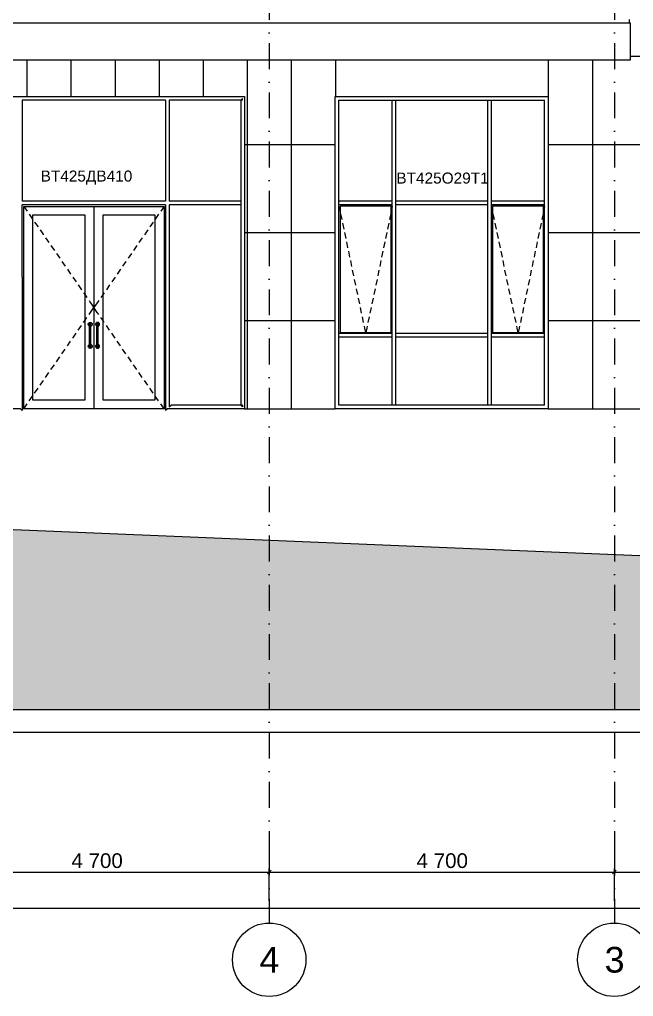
# Model space of a CAD drawing. Header units: millimetres. Extents: x 1499747 to 4230374, y -28481 to 441852.
# Drawn here: x 2645843 to 2654203, y -25783 to -12484 of the extents above; entities that cross this region are included whole.
import ezdxf
from ezdxf.xclip import XClip

# ---------------------------------------------------------------- set-up
doc = ezdxf.new("R2010")
doc.units = ezdxf.units.MM
doc.header["$MEASUREMENT"] = 0
doc.header["$XCLIPFRAME"] = 0
doc.linetypes.add('Штрихпунктирная', pattern=[670.277762, 352.777767, -176.388884, 0, -141.111112])
for name, color, linetype, lineweight in [('1 Фасад_42_Витраж где быссейн_Ном._пера__1_Ном._пера__7', 7, 'Continuous', 18), ('1 Фасад_42_Витражные окна_Ном._пера__1_Ном._пера__7', 7, 'Continuous', 18), ('1 Фасад_42_Витражные окна_Ном._пера__20_Ном._пера__1', 1, 'Continuous', 18), ('1 Фасад_42_Витражные окна_Ном._пера__92_Ном._пера__233', 233, 'Continuous', 18), ('1 Фасад_42_Выступы_Ном._пера__62_Ном._пера__253', 252, 'Continuous', 18), ('1 Фасад_42_Конструктив - Перекрытия_Ном._пера__89_Ном._пера__111', 111, 'Continuous', 18), ('1 Фасад_42_Местность - Рельеф_Ном._пера__21_Ном._пера__7', 7, 'Continuous', 18), ('1 Фасад_42_Местность - Рельеф_Ном._пера__7', 7, 'Continuous', 18), ('1 Фасад_42_Отделка керамика_Ном._пера__19_Ном._пера__255', 255, 'Continuous', 18), ('1 Фасад_42_Отделка керамика_Ном._пера__1_Ном._пера__7', 7, 'Continuous', 18), ('1 Фасад_42_Размер - Общий_Ном._пера__1_Ном._пера__7', 7, 'Continuous', 18), ('1 Фасад_42_Сетка кладки_Ном._пера__62_Ном._пера__253', 252, 'Continuous', 18), ('1 Фасад_42_Элемент Модели - Оси_Ном._пера__2_Ном._пера__8', 8, 'Continuous', 18)]:
    doc.layers.add(name, color=color, linetype=linetype, lineweight=lineweight)
doc.layers.add('Чертеж и Рисунок', color=7, linetype='Continuous')
doc.styles.add('СГЕНЕРИР_СТИЛЬ_2', font='arial.ttf')

# ---------------------------------------------------------------- blocks, each defined once
blk = doc.blocks.new('Чертеж_5_42', base_point=(1557140, 9891))
at = {"layer": '1 Фасад_42_Местность - Рельеф_Ном._пера__7', "linetype": 'Continuous', "true_color": 0x939598}
blk.add_hatch(color=252, dxfattribs=at).paths.add_polyline_path([(1502340, 9783), (1502340, 5791), (1562566, 5791), (1562566, 7297)])
at = {"layer": '1 Фасад_42_Витраж где быссейн_Ном._пера__1_Ном._пера__7', "color": 252, "linetype": 'Continuous', "true_color": 0x939598}
blk.add_line((1547940, 15191), (1547940, 15141), dxfattribs=at)
at = {"layer": '1 Фасад_42_Витражные окна_Ном._пера__1_Ном._пера__7', "color": 252, "linetype": 'Continuous', "true_color": 0x939598}
for p, q in [((1542653, 14091), (1542678, 14116)), ((1542678, 14091), (1542678, 14116)), ((1539678, 14091), (1539678, 12716)), ((1540218, 14091), (1539678, 14091)), ((1541038, 14091), (1540218, 14091)), ((1541628, 14091), (1541038, 14091)), ((1541628, 14091), (1541628, 12716)), ((1541678, 14091), (1541678, 12716)), ((1541858, 14091), (1541678, 14091)), ((1542653, 14091), (1541858, 14091)), ((1542678, 14091), (1542653, 14091)), ((1542653, 14091), (1542653, 12716)), ((1543990, 13191), (1543990, 14091)), ((1543990, 14091), (1544715, 14091)), ((1544715, 14091), (1544740, 14091)), ((1544715, 13191), (1544715, 14091)), ((1544740, 14091), (1544765, 14091)), ((1544765, 14091), (1545390, 14091)), ((1544765, 13191), (1544765, 14091)), ((1545390, 14091), (1546015, 14091)), ((1546015, 13191), (1546015, 14091)), ((1546015, 14091), (1546040, 14091)), ((1546040, 14091), (1546065, 14091)), ((1546065, 14091), (1546790, 14091)), ((1546065, 13191), (1546065, 14091)), ((1546790, 13191), (1546790, 14091)), ((1543990, 12716), (1543990, 13191)), ((1544715, 12716), (1544715, 13191)), ((1544765, 12716), (1544765, 13191)), ((1546015, 12716), (1546015, 13191)), ((1546065, 12716), (1546065, 13191)), ((1546790, 12716), (1546790, 13191)), ((1540218, 12716), (1539678, 12716)), ((1539678, 12156), (1539678, 12666)), ((1540218, 12666), (1539678, 12666)), ((1539698, 9891), (1539698, 12646)), ((1539698, 12646), (1540653, 12646)), ((1541038, 12716), (1540218, 12716)), ((1541038, 12666), (1540218, 12666)), ((1540653, 12646), (1540653, 9891)), ((1540653, 12646), (1541608, 12646)), ((1541628, 12716), (1541038, 12716)), ((1541628, 12666), (1541038, 12666)), ((1541608, 12646), (1541608, 9891)), ((1541628, 12666), (1541628, 12156)), ((1541858, 12716), (1541678, 12716)), ((1541678, 12666), (1541678, 12156)), ((1541858, 12666), (1541678, 12666)), ((1542653, 12716), (1541858, 12716)), ((1542653, 12666), (1541858, 12666)), ((1542653, 12716), (1542653, 12691)), ((1542653, 12691), (1542653, 12666)), ((1542653, 12666), (1542653, 12156)), ((1543990, 12691), (1543990, 12716)), ((1544715, 12716), (1543990, 12716)), ((1543990, 12666), (1543990, 12691)), ((1544715, 12666), (1543990, 12666)), ((1543990, 12291), (1543990, 12666)), ((1544700, 12651), (1544005, 12651)), ((1544005, 12651), (1544005, 10931)), ((1544700, 10931), (1544700, 12651)), ((1544715, 12691), (1544715, 12716)), ((1544715, 12291), (1544715, 12691)), ((1544765, 12691), (1544765, 12716)), ((1545390, 12716), (1544765, 12716)), ((1544765, 12666), (1544765, 12691)), ((1545390, 12666), (1544765, 12666)), ((1544765, 12291), (1544765, 12666)), ((1546015, 12716), (1545390, 12716)), ((1546015, 12666), (1545390, 12666)), ((1546015, 12691), (1546015, 12716)), ((1546015, 12666), (1546015, 12691)), ((1546015, 12291), (1546015, 12666)), ((1546065, 12691), (1546065, 12716)), ((1546790, 12716), (1546065, 12716)), ((1546065, 12666), (1546065, 12691)), ((1546790, 12666), (1546065, 12666)), ((1546065, 12291), (1546065, 12666)), ((1546775, 12651), (1546080, 12651)), ((1546080, 12651), (1546080, 10931)), ((1546775, 10931), (1546775, 12651)), ((1546790, 12691), (1546790, 12716)), ((1546790, 12666), (1546790, 12691)), ((1546790, 12291), (1546790, 12666)), ((1539818, 12526), (1539818, 10011)), ((1540533, 12526), (1539818, 12526)), ((1540533, 10011), (1540533, 12526)), ((1541488, 12526), (1540773, 12526)), ((1540773, 12526), (1540773, 10011)), ((1541488, 10011), (1541488, 12526)), ((1543990, 10891), (1543990, 12291)), ((1544715, 10916), (1544715, 12291)), ((1544765, 10916), (1544765, 12291)), ((1546015, 10916), (1546015, 12291)), ((1546065, 10916), (1546065, 12291)), ((1546790, 10916), (1546790, 12291)), ((1539678, 11686), (1539678, 12156)), ((1541628, 12156), (1541628, 11686)), ((1541678, 12156), (1541678, 11686)), ((1542653, 12156), (1542653, 11686)), ((1539678, 11686), (1539678, 10396)), ((1541628, 11686), (1541628, 10396)), ((1541678, 11686), (1541678, 10396)), ((1542653, 11686), (1542653, 10396)), ((1540576, 11046), (1540578, 11051)), ((1540576, 11041), (1540576, 11046)), ((1540576, 11037), (1540576, 11041)), ((1540578, 11051), (1540580, 11055)), ((1540580, 11055), (1540582, 11059)), ((1540582, 11059), (1540586, 11062)), ((1540586, 11062), (1540589, 11065)), ((1540589, 11065), (1540594, 11067)), ((1540594, 11045), (1540593, 11043)), ((1540593, 11043), (1540593, 11041)), ((1540593, 11026), (1540593, 11041)), ((1540594, 11067), (1540598, 11068)), ((1540595, 11048), (1540594, 11046)), ((1540594, 11046), (1540594, 11045)), ((1540597, 11049), (1540595, 11048)), ((1540598, 11050), (1540597, 11049)), ((1540598, 11068), (1540603, 11068)), ((1540600, 11051), (1540598, 11050)), ((1540601, 11051), (1540600, 11051)), ((1540603, 11051), (1540601, 11051)), ((1540603, 11068), (1540608, 11068)), ((1540605, 11051), (1540603, 11051)), ((1540606, 11051), (1540605, 11051)), ((1540608, 11050), (1540606, 11051)), ((1540608, 11068), (1540612, 11067)), ((1540609, 11049), (1540608, 11050)), ((1540611, 11048), (1540609, 11049)), ((1540612, 11046), (1540611, 11048)), ((1540612, 11067), (1540616, 11065)), ((1540612, 11045), (1540612, 11046)), ((1540613, 11043), (1540612, 11045)), ((1540613, 11041), (1540613, 11043)), ((1540613, 11026), (1540613, 11041)), ((1540616, 11065), (1540620, 11062)), ((1540620, 11062), (1540624, 11059)), ((1540624, 11059), (1540626, 11055)), ((1540626, 11055), (1540628, 11051)), ((1540628, 11051), (1540630, 11046)), ((1540630, 11046), (1540630, 11041)), ((1540630, 11041), (1540630, 11037)), ((1540678, 11051), (1540676, 11046)), ((1540676, 11046), (1540676, 11041)), ((1540676, 11041), (1540676, 11037)), ((1540680, 11055), (1540678, 11051)), ((1540682, 11059), (1540680, 11055)), ((1540686, 11062), (1540682, 11059)), ((1540689, 11065), (1540686, 11062)), ((1540694, 11067), (1540689, 11065)), ((1540693, 11043), (1540694, 11045)), ((1540693, 11041), (1540693, 11043)), ((1540693, 11026), (1540693, 11041)), ((1540698, 11068), (1540694, 11067)), ((1540694, 11046), (1540695, 11048)), ((1540694, 11045), (1540694, 11046)), ((1540695, 11048), (1540697, 11049)), ((1540697, 11049), (1540698, 11050)), ((1540703, 11068), (1540698, 11068)), ((1540698, 11050), (1540700, 11051)), ((1540700, 11051), (1540701, 11051)), ((1540701, 11051), (1540703, 11051)), ((1540708, 11068), (1540703, 11068)), ((1540703, 11051), (1540705, 11051)), ((1540705, 11051), (1540706, 11051)), ((1540706, 11051), (1540708, 11050)), ((1540712, 11067), (1540708, 11068)), ((1540708, 11050), (1540709, 11049)), ((1540709, 11049), (1540711, 11048)), ((1540711, 11048), (1540712, 11046)), ((1540716, 11065), (1540712, 11067)), ((1540712, 11046), (1540712, 11045)), ((1540712, 11045), (1540713, 11043)), ((1540713, 11043), (1540713, 11041)), ((1540713, 11026), (1540713, 11041)), ((1540720, 11062), (1540716, 11065)), ((1540724, 11059), (1540720, 11062)), ((1540726, 11055), (1540724, 11059)), ((1540728, 11051), (1540726, 11055)), ((1540730, 11046), (1540728, 11051)), ((1540730, 11041), (1540730, 11046)), ((1540730, 11037), (1540730, 11041)), ((1540578, 11032), (1540576, 11037)), ((1540580, 11028), (1540578, 11032)), ((1540582, 11024), (1540580, 11028)), ((1540586, 11021), (1540582, 11024)), ((1540589, 11018), (1540586, 11021)), ((1540593, 11016), (1540589, 11018)), ((1540593, 10756), (1540593, 11026)), ((1540595, 11029), (1540594, 11028)), ((1540594, 11028), (1540594, 11028)), ((1540597, 11029), (1540595, 11029)), ((1540598, 11030), (1540597, 11029)), ((1540600, 11030), (1540598, 11030)), ((1540601, 11030), (1540600, 11030)), ((1540603, 11030), (1540601, 11030)), ((1540605, 11030), (1540603, 11030)), ((1540606, 11030), (1540605, 11030)), ((1540608, 11030), (1540606, 11030)), ((1540609, 11029), (1540608, 11030)), ((1540611, 11029), (1540609, 11029)), ((1540612, 11028), (1540611, 11029)), ((1540612, 11028), (1540612, 11028)), ((1540613, 10756), (1540613, 11026)), ((1540616, 11018), (1540613, 11016)), ((1540620, 11021), (1540616, 11018)), ((1540624, 11024), (1540620, 11021)), ((1540626, 11028), (1540624, 11024)), ((1540628, 11032), (1540626, 11028)), ((1540630, 11037), (1540628, 11032)), ((1540676, 11037), (1540678, 11032)), ((1540678, 11032), (1540680, 11028)), ((1540680, 11028), (1540682, 11024)), ((1540682, 11024), (1540686, 11021)), ((1540686, 11021), (1540689, 11018)), ((1540689, 11018), (1540693, 11016)), ((1540693, 10756), (1540693, 11026)), ((1540694, 11028), (1540695, 11029)), ((1540694, 11028), (1540694, 11028)), ((1540695, 11029), (1540697, 11029)), ((1540697, 11029), (1540698, 11030)), ((1540698, 11030), (1540700, 11030)), ((1540700, 11030), (1540701, 11030)), ((1540701, 11030), (1540703, 11030)), ((1540703, 11030), (1540705, 11030)), ((1540705, 11030), (1540706, 11030)), ((1540706, 11030), (1540708, 11030)), ((1540708, 11030), (1540709, 11029)), ((1540709, 11029), (1540711, 11029)), ((1540711, 11029), (1540712, 11028)), ((1540712, 11028), (1540712, 11028)), ((1540713, 10756), (1540713, 11026)), ((1540713, 11016), (1540716, 11018)), ((1540716, 11018), (1540720, 11021)), ((1540720, 11021), (1540724, 11024)), ((1540724, 11024), (1540726, 11028)), ((1540726, 11028), (1540728, 11032)), ((1540728, 11032), (1540730, 11037)), ((1544715, 10916), (1543990, 10916)), ((1544005, 10931), (1544700, 10931)), ((1544715, 10891), (1544715, 10916)), ((1544765, 10891), (1544765, 10916)), ((1545390, 10916), (1544765, 10916)), ((1546015, 10916), (1545390, 10916)), ((1546015, 10891), (1546015, 10916)), ((1546065, 10891), (1546065, 10916)), ((1546790, 10916), (1546065, 10916)), ((1546080, 10931), (1546775, 10931)), ((1546790, 10891), (1546790, 10916)), ((1543990, 9941), (1543990, 10891)), ((1544715, 10866), (1543990, 10866)), ((1544715, 10866), (1544715, 10891)), ((1544715, 9941), (1544715, 10866)), ((1544765, 10866), (1544765, 10891)), ((1544765, 9941), (1544765, 10866)), ((1545390, 10866), (1544765, 10866)), ((1546015, 10866), (1545390, 10866)), ((1546015, 10866), (1546015, 10891)), ((1546015, 9941), (1546015, 10866)), ((1546065, 10866), (1546065, 10891)), ((1546065, 9941), (1546065, 10866)), ((1546790, 10866), (1546065, 10866)), ((1546790, 10866), (1546790, 10891)), ((1546790, 9941), (1546790, 10866)), ((1540576, 10746), (1540578, 10751)), ((1540576, 10741), (1540576, 10746)), ((1540576, 10737), (1540576, 10741)), ((1540578, 10732), (1540576, 10737)), ((1540578, 10751), (1540580, 10755)), ((1540580, 10728), (1540578, 10732)), ((1540580, 10755), (1540582, 10759)), ((1540582, 10724), (1540580, 10728)), ((1540582, 10759), (1540586, 10762)), ((1540586, 10721), (1540582, 10724)), ((1540586, 10762), (1540589, 10765)), ((1540589, 10718), (1540586, 10721)), ((1540589, 10765), (1540593, 10766)), ((1540594, 10716), (1540589, 10718)), ((1540593, 10741), (1540593, 10756)), ((1540593, 10740), (1540593, 10741)), ((1540594, 10738), (1540593, 10740)), ((1540594, 10754), (1540594, 10755)), ((1540595, 10754), (1540594, 10754)), ((1540594, 10736), (1540594, 10738)), ((1540595, 10735), (1540594, 10736)), ((1540598, 10715), (1540594, 10716)), ((1540597, 10753), (1540595, 10754)), ((1540597, 10734), (1540595, 10735)), ((1540598, 10753), (1540597, 10753)), ((1540598, 10733), (1540597, 10734)), ((1540600, 10752), (1540598, 10753)), ((1540600, 10732), (1540598, 10733)), ((1540603, 10714), (1540598, 10715)), ((1540601, 10752), (1540600, 10752)), ((1540601, 10731), (1540600, 10732)), ((1540603, 10752), (1540601, 10752)), ((1540603, 10731), (1540601, 10731)), ((1540605, 10752), (1540603, 10752)), ((1540605, 10731), (1540603, 10731)), ((1540608, 10715), (1540603, 10714)), ((1540606, 10752), (1540605, 10752)), ((1540606, 10732), (1540605, 10731)), ((1540608, 10753), (1540606, 10752)), ((1540608, 10733), (1540606, 10732)), ((1540609, 10753), (1540608, 10753)), ((1540609, 10734), (1540608, 10733)), ((1540612, 10716), (1540608, 10715)), ((1540611, 10754), (1540609, 10753)), ((1540611, 10735), (1540609, 10734)), ((1540612, 10754), (1540611, 10754)), ((1540612, 10736), (1540611, 10735)), ((1540612, 10755), (1540612, 10754)), ((1540613, 10740), (1540612, 10738)), ((1540612, 10738), (1540612, 10736)), ((1540616, 10718), (1540612, 10716)), ((1540613, 10766), (1540616, 10765)), ((1540613, 10741), (1540613, 10756)), ((1540613, 10741), (1540613, 10740)), ((1540616, 10765), (1540620, 10762)), ((1540620, 10721), (1540616, 10718)), ((1540620, 10762), (1540624, 10759)), ((1540624, 10724), (1540620, 10721)), ((1540624, 10759), (1540626, 10755)), ((1540626, 10728), (1540624, 10724)), ((1540626, 10755), (1540628, 10751)), ((1540628, 10732), (1540626, 10728)), ((1540628, 10751), (1540630, 10746)), ((1540630, 10737), (1540628, 10732)), ((1540630, 10746), (1540630, 10741)), ((1540630, 10741), (1540630, 10737)), ((1540678, 10751), (1540676, 10746)), ((1540676, 10746), (1540676, 10741)), ((1540676, 10741), (1540676, 10737)), ((1540676, 10737), (1540678, 10732)), ((1540680, 10755), (1540678, 10751)), ((1540678, 10732), (1540680, 10728)), ((1540682, 10759), (1540680, 10755)), ((1540680, 10728), (1540682, 10724)), ((1540686, 10762), (1540682, 10759)), ((1540682, 10724), (1540686, 10721)), ((1540689, 10765), (1540686, 10762)), ((1540686, 10721), (1540689, 10718)), ((1540693, 10766), (1540689, 10765)), ((1540689, 10718), (1540694, 10716)), ((1540693, 10741), (1540693, 10756)), ((1540693, 10741), (1540693, 10740)), ((1540693, 10740), (1540694, 10738)), ((1540694, 10755), (1540694, 10754)), ((1540694, 10754), (1540695, 10754)), ((1540694, 10738), (1540694, 10736)), ((1540694, 10736), (1540695, 10735)), ((1540694, 10716), (1540698, 10715)), ((1540695, 10754), (1540697, 10753)), ((1540695, 10735), (1540697, 10734)), ((1540697, 10753), (1540698, 10753)), ((1540697, 10734), (1540698, 10733)), ((1540698, 10753), (1540700, 10752)), ((1540698, 10733), (1540700, 10732)), ((1540698, 10715), (1540703, 10714)), ((1540700, 10752), (1540701, 10752)), ((1540700, 10732), (1540701, 10731)), ((1540701, 10752), (1540703, 10752)), ((1540701, 10731), (1540703, 10731)), ((1540703, 10752), (1540705, 10752)), ((1540703, 10731), (1540705, 10731)), ((1540703, 10714), (1540708, 10715)), ((1540705, 10752), (1540706, 10752)), ((1540705, 10731), (1540706, 10732)), ((1540706, 10752), (1540708, 10753)), ((1540706, 10732), (1540708, 10733)), ((1540708, 10753), (1540709, 10753)), ((1540708, 10733), (1540709, 10734)), ((1540708, 10715), (1540712, 10716)), ((1540709, 10753), (1540711, 10754)), ((1540709, 10734), (1540711, 10735)), ((1540711, 10754), (1540712, 10754)), ((1540711, 10735), (1540712, 10736)), ((1540712, 10754), (1540712, 10755)), ((1540712, 10738), (1540713, 10740)), ((1540712, 10736), (1540712, 10738)), ((1540712, 10716), (1540716, 10718)), ((1540716, 10765), (1540713, 10766)), ((1540713, 10741), (1540713, 10756)), ((1540713, 10740), (1540713, 10741)), ((1540720, 10762), (1540716, 10765)), ((1540716, 10718), (1540720, 10721)), ((1540724, 10759), (1540720, 10762)), ((1540720, 10721), (1540724, 10724)), ((1540726, 10755), (1540724, 10759)), ((1540724, 10724), (1540726, 10728)), ((1540728, 10751), (1540726, 10755)), ((1540726, 10728), (1540728, 10732)), ((1540730, 10746), (1540728, 10751)), ((1540728, 10732), (1540730, 10737)), ((1540730, 10741), (1540730, 10746)), ((1540730, 10737), (1540730, 10741)), ((1539678, 10396), (1539678, 9866)), ((1541628, 10396), (1541628, 9866)), ((1541678, 10396), (1541678, 9916)), ((1542653, 10396), (1542653, 9941)), ((1539818, 10011), (1540533, 10011)), ((1540773, 10011), (1541488, 10011)), ((1539653, 9891), (1539398, 9891)), ((1539678, 9866), (1539653, 9891)), ((1539698, 9891), (1539678, 9891)), ((1540653, 9891), (1539698, 9891)), ((1541608, 9891), (1540653, 9891)), ((1541628, 9891), (1541608, 9891)), ((1541653, 9891), (1541628, 9866)), ((1541858, 9891), (1541653, 9891)), ((1541678, 9916), (1541703, 9941)), ((1541688, 9926), (1541678, 9926)), ((1541858, 9941), (1541703, 9941)), ((1542653, 9941), (1541858, 9941)), ((1542678, 9891), (1541858, 9891)), ((1542678, 9941), (1542653, 9941)), ((1542678, 9916), (1542653, 9941)), ((1542678, 9941), (1542678, 9916)), ((1542703, 9891), (1542678, 9891)), ((1544740, 9891), (1543940, 9891)), ((1544715, 9941), (1543990, 9941)), ((1544740, 9941), (1544715, 9941)), ((1544765, 9941), (1544740, 9941)), ((1545390, 9891), (1544740, 9891)), ((1545390, 9941), (1544765, 9941)), ((1546040, 9941), (1545390, 9941)), ((1546040, 9891), (1545390, 9891)), ((1546790, 9941), (1546040, 9941)), ((1546840, 9891), (1546040, 9891))]:
    blk.add_line(p, q, dxfattribs=at)
at = {"layer": '1 Фасад_42_Витражные окна_Ном._пера__92_Ном._пера__233', "color": 252, "linetype": 'Continuous', "true_color": 0x939598}
for p, q in [((1539698, 12646), (1539744, 12581)), ((1541608, 12646), (1541562, 12581)), ((1543990, 12647), (1544002, 12593)), ((1544715, 12647), (1544704, 12593)), ((1546065, 12647), (1546077, 12593)), ((1546790, 12647), (1546779, 12593)), ((1539772, 12539), (1539818, 12474)), ((1541534, 12539), (1541488, 12474)), ((1544012, 12544), (1544028, 12466)), ((1544694, 12544), (1544678, 12466)), ((1546087, 12544), (1546103, 12466)), ((1546769, 12544), (1546753, 12466)), ((1539846, 12433), (1539892, 12367)), ((1541460, 12433), (1541414, 12367)), ((1544039, 12417), (1544055, 12338)), ((1544667, 12417), (1544651, 12338)), ((1546114, 12417), (1546130, 12338)), ((1546742, 12417), (1546726, 12338)), ((1539920, 12326), (1539966, 12260)), ((1541386, 12326), (1541340, 12260)), ((1544065, 12290), (1544082, 12211)), ((1544641, 12290), (1544624, 12211)), ((1546140, 12290), (1546157, 12211)), ((1546716, 12290), (1546699, 12211)), ((1539994, 12219), (1540040, 12153)), ((1540068, 12112), (1540114, 12046)), ((1541238, 12112), (1541192, 12046)), ((1541312, 12219), (1541266, 12153)), ((1544092, 12162), (1544108, 12084)), ((1544614, 12162), (1544598, 12084)), ((1546167, 12162), (1546183, 12084)), ((1546689, 12162), (1546673, 12084)), ((1540142, 12005), (1540188, 11940)), ((1541164, 12005), (1541118, 11940)), ((1544118, 12035), (1544135, 11957)), ((1544588, 12035), (1544571, 11957)), ((1546193, 12035), (1546210, 11957)), ((1546663, 12035), (1546646, 11957)), ((1540216, 11898), (1540262, 11833)), ((1541089, 11898), (1541044, 11833)), ((1544145, 11908), (1544161, 11829)), ((1544561, 11908), (1544545, 11829)), ((1546220, 11908), (1546236, 11829)), ((1546636, 11908), (1546620, 11829)), ((1540291, 11792), (1540336, 11726)), ((1541015, 11792), (1540970, 11726)), ((1544171, 11780), (1544188, 11702)), ((1544534, 11780), (1544518, 11702)), ((1546246, 11780), (1546263, 11702)), ((1546609, 11780), (1546593, 11702)), ((1540365, 11685), (1540410, 11619)), ((1540439, 11578), (1540484, 11512)), ((1540867, 11578), (1540822, 11512)), ((1540941, 11685), (1540896, 11619)), ((1544198, 11653), (1544214, 11575)), ((1544508, 11653), (1544492, 11575)), ((1546273, 11653), (1546289, 11575)), ((1546583, 11653), (1546567, 11575)), ((1540513, 11471), (1540533, 11442)), ((1540533, 11442), (1540558, 11405)), ((1540773, 11442), (1540748, 11405)), ((1540793, 11471), (1540773, 11442)), ((1544225, 11526), (1544241, 11448)), ((1544481, 11526), (1544465, 11448)), ((1546300, 11526), (1546316, 11448)), ((1546556, 11526), (1546540, 11448)), ((1540587, 11364), (1540607, 11335)), ((1540607, 11335), (1540653, 11269)), ((1540699, 11335), (1540653, 11269)), ((1540719, 11364), (1540699, 11335)), ((1544251, 11399), (1544268, 11320)), ((1544455, 11399), (1544438, 11320)), ((1546326, 11399), (1546343, 11320)), ((1546530, 11399), (1546513, 11320)), ((1540587, 11173), (1540607, 11203)), ((1540607, 11203), (1540653, 11269)), ((1540699, 11203), (1540653, 11269)), ((1540719, 11173), (1540699, 11203)), ((1544278, 11271), (1544294, 11193)), ((1544428, 11271), (1544412, 11193)), ((1546353, 11271), (1546369, 11193)), ((1546503, 11271), (1546487, 11193)), ((1540513, 11066), (1540533, 11096)), ((1540533, 11096), (1540558, 11132)), ((1540773, 11096), (1540748, 11132)), ((1540793, 11066), (1540773, 11096)), ((1544304, 11144), (1544321, 11066)), ((1544402, 11144), (1544385, 11066)), ((1546379, 11144), (1546396, 11066)), ((1546477, 11144), (1546460, 11066)), ((1540365, 10853), (1540410, 10919)), ((1540439, 10960), (1540484, 11025)), ((1540867, 10960), (1540822, 11025)), ((1540941, 10853), (1540896, 10919)), ((1544331, 11017), (1544337, 10990)), ((1544337, 10990), (1544349, 10931)), ((1544349, 10931), (1544352, 10916)), ((1544357, 10931), (1544354, 10916)), ((1544369, 10990), (1544357, 10931)), ((1544375, 11017), (1544369, 10990)), ((1546406, 11017), (1546412, 10990)), ((1546412, 10990), (1546424, 10931)), ((1546424, 10931), (1546427, 10916)), ((1546432, 10931), (1546429, 10916)), ((1546444, 10990), (1546432, 10931)), ((1546450, 11017), (1546444, 10990)), ((1540291, 10746), (1540336, 10812)), ((1541015, 10746), (1540970, 10812)), ((1540216, 10639), (1540262, 10705)), ((1541089, 10639), (1541044, 10705)), ((1540142, 10532), (1540188, 10598)), ((1541164, 10532), (1541118, 10598)), ((1539994, 10319), (1540040, 10384)), ((1540068, 10425), (1540114, 10491)), ((1541238, 10425), (1541192, 10491)), ((1541312, 10319), (1541266, 10384)), ((1539920, 10212), (1539966, 10278)), ((1541386, 10212), (1541340, 10278)), ((1539846, 10105), (1539892, 10171)), ((1541460, 10105), (1541414, 10171)), ((1539772, 9998), (1539818, 10064)), ((1541534, 9998), (1541488, 10064)), ((1539698, 9891), (1539744, 9957)), ((1541608, 9891), (1541562, 9957))]:
    blk.add_line(p, q, dxfattribs=at)
at = {"layer": '1 Фасад_42_Выступы_Ном._пера__62_Ном._пера__253', "color": 252, "linetype": 'Continuous', "true_color": 0x939598, "flags": 128}
for points in [[(1539740, 14641), (1539740, 14141)], [(1540340, 14641), (1540340, 14141)], [(1540940, 14641), (1540940, 14141)], [(1541540, 14641), (1541540, 14141)], [(1542140, 14641), (1542140, 14141)], [(1542740, 14641), (1542740, 9891)]]:
    blk.add_lwpolyline(points, dxfattribs=at)
at = {"layer": '1 Фасад_42_Конструктив - Перекрытия_Ном._пера__89_Ном._пера__111', "linetype": 'Continuous'}
blk.add_line((1523990, 5491), (1558690, 5491), dxfattribs=at)
at = {"layer": '1 Фасад_42_Местность - Рельеф_Ном._пера__21_Ном._пера__7', "color": 252, "linetype": 'Continuous', "true_color": 0x939598}
for p, q in [((1502340, 9783), (1562566, 7297)), ((1562566, 5791), (1502340, 5791))]:
    blk.add_line(p, q, dxfattribs=at)
at = {"layer": '1 Фасад_42_Отделка керамика_Ном._пера__19_Ном._пера__255', "color": 252, "linetype": 'Continuous', "true_color": 0x939598}
for p, q in [((1547960, 15141), (1519690, 15141)), ((1547960, 14641), (1547960, 15141)), ((1519690, 14641), (1547960, 14641))]:
    blk.add_line(p, q, dxfattribs=at)
at = {"layer": '1 Фасад_42_Отделка керамика_Ном._пера__1_Ном._пера__7', "color": 252, "linetype": 'Continuous', "true_color": 0x939598}
for p, q in [((1538603, 14141), (1542703, 14141)), ((1542703, 14141), (1542703, 9891)), ((1543940, 9891), (1543940, 14141)), ((1543940, 14141), (1546840, 14141)), ((1546840, 14141), (1546840, 9891)), ((1542703, 9891), (1543940, 9891)), ((1546840, 9891), (1548640, 9891))]:
    blk.add_line(p, q, dxfattribs=at)
at = {"layer": '1 Фасад_42_Размер - Общий_Ном._пера__1_Ном._пера__7', "color": 252, "linetype": 'Continuous', "true_color": 0x939598}
for p, q in [((1543065, 3610), (1543015, 3560)), ((1543065, 3610), (1543015, 3560)), ((1543040, 3191), (1543040, 3632)), ((1543040, 3191), (1543040, 3632)), ((1547765, 3610), (1547715, 3560)), ((1547765, 3610), (1547715, 3560)), ((1547740, 3191), (1547740, 3632)), ((1547740, 3191), (1547740, 3632)), ((1538340, 3585), (1543040, 3585)), ((1543040, 3585), (1547740, 3585)), ((1547740, 3585), (1552440, 3585)), ((1505340, 3092), (1557140, 3092))]:
    blk.add_line(p, q, dxfattribs=at)
at = {"layer": '1 Фасад_42_Сетка кладки_Ном._пера__62_Ном._пера__253', "color": 252, "linetype": 'Continuous', "true_color": 0x939598}
for p, q in [((1542740, 14641), (1542740, 9891)), ((1543341, 14641), (1543341, 9891)), ((1543941, 14641), (1543941, 14141)), ((1546840, 14641), (1546840, 14141)), ((1547440, 14641), (1547440, 9891)), ((1547960, 14691), (1548640, 14691)), ((1542703, 13491), (1543940, 13491)), ((1546840, 13491), (1548640, 13491)), ((1542703, 12291), (1543940, 12291)), ((1546840, 12291), (1548640, 12291)), ((1542703, 11091), (1543940, 11091)), ((1546840, 11091), (1548640, 11091))]:
    blk.add_line(p, q, dxfattribs=at)
at = {"layer": '1 Фасад_42_Элемент Модели - Оси_Ном._пера__2_Ном._пера__8', "linetype": 'Штрихпунктирная'}
for p, q in [((1543040, 18891), (1543040, 3891)), ((1547740, 18891), (1547740, 3891)), ((1543040, 3891), (1543040, 2891)), ((1547740, 3891), (1547740, 2891))]:
    blk.add_line(p, q, dxfattribs=at)
at = {"layer": '1 Фасад_42_Элемент Модели - Оси_Ном._пера__2_Ном._пера__8', "linetype": 'Continuous'}
for p, q in [((1543040, 3891), (1543041, 3891)), ((1543040, 3891), (1543041, 3891)), ((1547740, 3891), (1547741, 3891)), ((1547740, 3891), (1547741, 3891))]:
    blk.add_line(p, q, dxfattribs=at)
for centre in [(1543040, 2391), (1547740, 2391)]:
    blk.add_circle(centre, 500, dxfattribs=at)
at = {"layer": '1 Фасад_42_Витражные окна_Ном._пера__20_Ном._пера__1', "color": 252, "linetype": 'Continuous', "true_color": 0x939598, "char_height": 150, "attachment_point": 4, "style": 'СГЕНЕРИР_СТИЛЬ_2'}
for s, insert in [('\\A1;{\\pql;\\fArial|b0|i0|c204|p0;\\W1.000000;ВТ425ДВ410}', (1539927, 13038)), ('\\A1;{\\pql;\\fArial|b0|i0|c204|p0;\\W1.000000;ВТ425О29Т1}', (1544771, 13031))]:
    blk.add_mtext(s, dxfattribs=dict(at, insert=insert))
at = {"layer": '1 Фасад_42_Размер - Общий_Ном._пера__1_Ном._пера__7', "color": 252, "linetype": 'Continuous', "true_color": 0x939598, "char_height": 200, "attachment_point": 7, "style": 'СГЕНЕРИР_СТИЛЬ_2'}
for insert in [(1540347, 3637), (1545047, 3637)]:
    blk.add_mtext('\\A1;{\\pql;\\fArial|b0|i0|c204|p0;\\W1.000000;4\xa0700}', dxfattribs=dict(at, insert=insert))
at = {"layer": '1 Фасад_42_Элемент Модели - Оси_Ном._пера__2_Ном._пера__8', "linetype": 'Continuous', "char_height": 350, "attachment_point": 1, "style": 'СГЕНЕРИР_СТИЛЬ_2'}
for s, insert in [('\\A1;{\\pql;\\fArial|b0|i0|c204|p0;\\W1.000000;4}', (1542907, 2566)), ('\\A1;{\\pql;\\fArial|b0|i0|c204|p0;\\W1.000000;3}', (1547607, 2566))]:
    blk.add_mtext(s, dxfattribs=dict(at, insert=insert))

msp = doc.modelspace()

# ---------------------------------------------------------------- block references
at = {"layer": 'Чертеж и Рисунок', "linetype": 'Continuous'}
ref = msp.add_blockref('Чертеж_5_42', (2663343.31682, -17783.33843), dxfattribs=at)
XClip(ref).set_block_clipping_path([(1496000, -1299.0576434789), (1580000, 60181.6414690267)])

doc.saveas('drawing.dxf')
